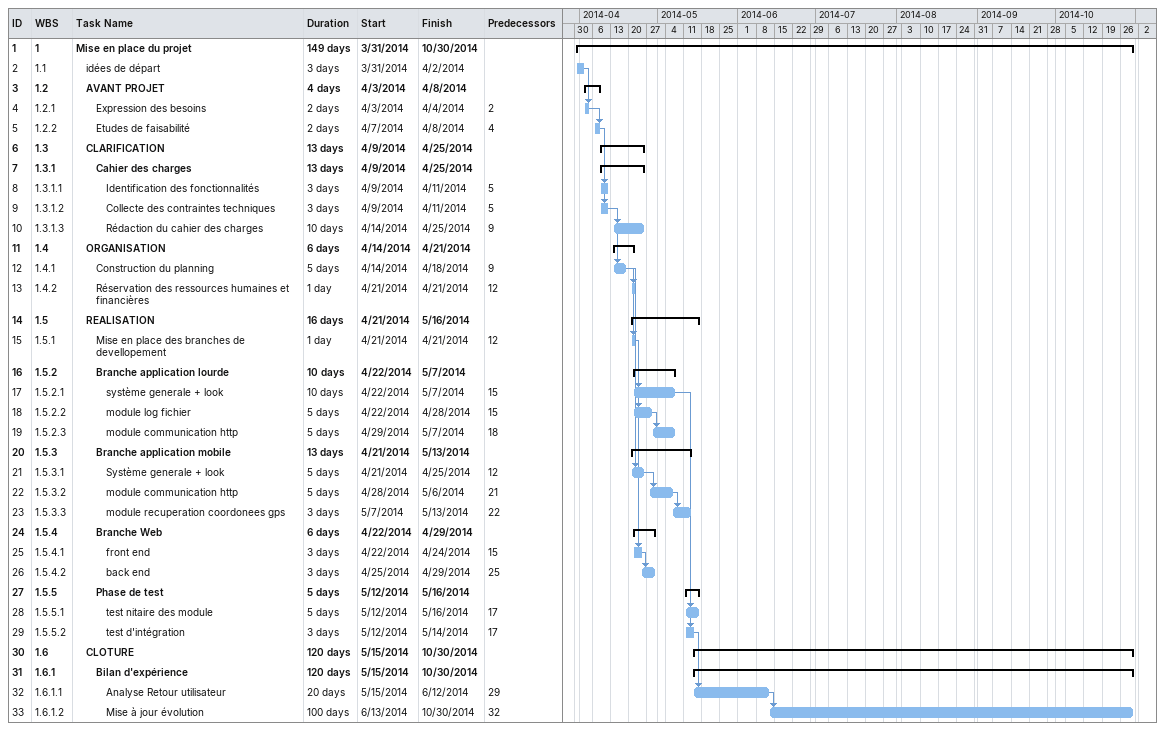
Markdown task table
| ID | WBS | Task | Duration | Start | Finish | Predecessors |
|---|---|---|---|---|---|---|
| 1 | 1 | **Mise en place du projet** | 149d | 2014-03-31 | 2014-10-30 |  |
| 2 | 1.1 | idées de départ | 3d | 2014-03-31 | 2014-04-02 |  |
| 3 | 1.2 | **AVANT PROJET** | 4d | 2014-04-03 | 2014-04-08 |  |
| 4 | 1.2.1 | Expression des besoins | 2d | 2014-04-03 | 2014-04-04 | 2 |
| 5 | 1.2.2 | Etudes de faisabilité | 2d | 2014-04-07 | 2014-04-08 | 4 |
| 6 | 1.3 | **CLARIFICATION** | 13d | 2014-04-09 | 2014-04-25 |  |
| 7 | 1.3.1 | **Cahier des charges** | 13d | 2014-04-09 | 2014-04-25 |  |
| 8 | 1.3.1.1 | Identification des fonctionnalités | 3d | 2014-04-09 | 2014-04-11 | 5 |
| 9 | 1.3.1.2 | Collecte des contraintes techniques | 3d | 2014-04-09 | 2014-04-11 | 5 |
| 10 | 1.3.1.3 | Rédaction du cahier des charges | 10d | 2014-04-14 | 2014-04-25 | 9 |
| 11 | 1.4 | **ORGANISATION** | 6d | 2014-04-14 | 2014-04-21 |  |
| 12 | 1.4.1 | Construction du planning | 5d | 2014-04-14 | 2014-04-18 | 9 |
| 13 | 1.4.2 | Réservation des ressources humaines et financières | 1d | 2014-04-21 | 2014-04-21 | 12 |
| 14 | 1.5 | **REALISATION** | 16d | 2014-04-21 | 2014-05-16 |  |
| 15 | 1.5.1 | Mise en place des branches de devellopement | 1d | 2014-04-21 | 2014-04-21 | 12 |
| 16 | 1.5.2 | **Branche application lourde** | 10d | 2014-04-22 | 2014-05-07 |  |
| 17 | 1.5.2.1 | système generale + look | 10d | 2014-04-22 | 2014-05-07 | 15 |
| 18 | 1.5.2.2 | module log fichier | 5d | 2014-04-22 | 2014-04-28 | 15 |
| 19 | 1.5.2.3 | module communication http | 5d | 2014-04-29 | 2014-05-07 | 18 |
| 20 | 1.5.3 | **Branche application mobile** | 13d | 2014-04-21 | 2014-05-13 |  |
| 21 | 1.5.3.1 | Système generale + look | 5d | 2014-04-21 | 2014-04-25 | 12 |
| 22 | 1.5.3.2 | module communication http | 5d | 2014-04-28 | 2014-05-06 | 21 |
| 23 | 1.5.3.3 | module recuperation coordonees gps | 3d | 2014-05-07 | 2014-05-13 | 22 |
| 24 | 1.5.4 | **Branche Web** | 6d | 2014-04-22 | 2014-04-29 |  |
| 25 | 1.5.4.1 | front end | 3d | 2014-04-22 | 2014-04-24 | 15 |
| 26 | 1.5.4.2 | back end | 3d | 2014-04-25 | 2014-04-29 | 25 |
| 27 | 1.5.5 | **Phase de test** | 5d | 2014-05-12 | 2014-05-16 |  |
| 28 | 1.5.5.1 | test nitaire des module | 5d | 2014-05-12 | 2014-05-16 | 17 |
| 29 | 1.5.5.2 | test d'intégration | 3d | 2014-05-12 | 2014-05-14 | 17 |
| 30 | 1.6 | **CLOTURE** | 120d | 2014-05-15 | 2014-10-30 |  |
| 31 | 1.6.1 | **Bilan d'expérience** | 120d | 2014-05-15 | 2014-10-30 |  |
| 32 | 1.6.1.1 | Analyse Retour utilisateur | 20d | 2014-05-15 | 2014-06-12 | 29 |
| 33 | 1.6.1.2 | Mise à jour évolution | 100d | 2014-06-13 | 2014-10-30 | 32 |
